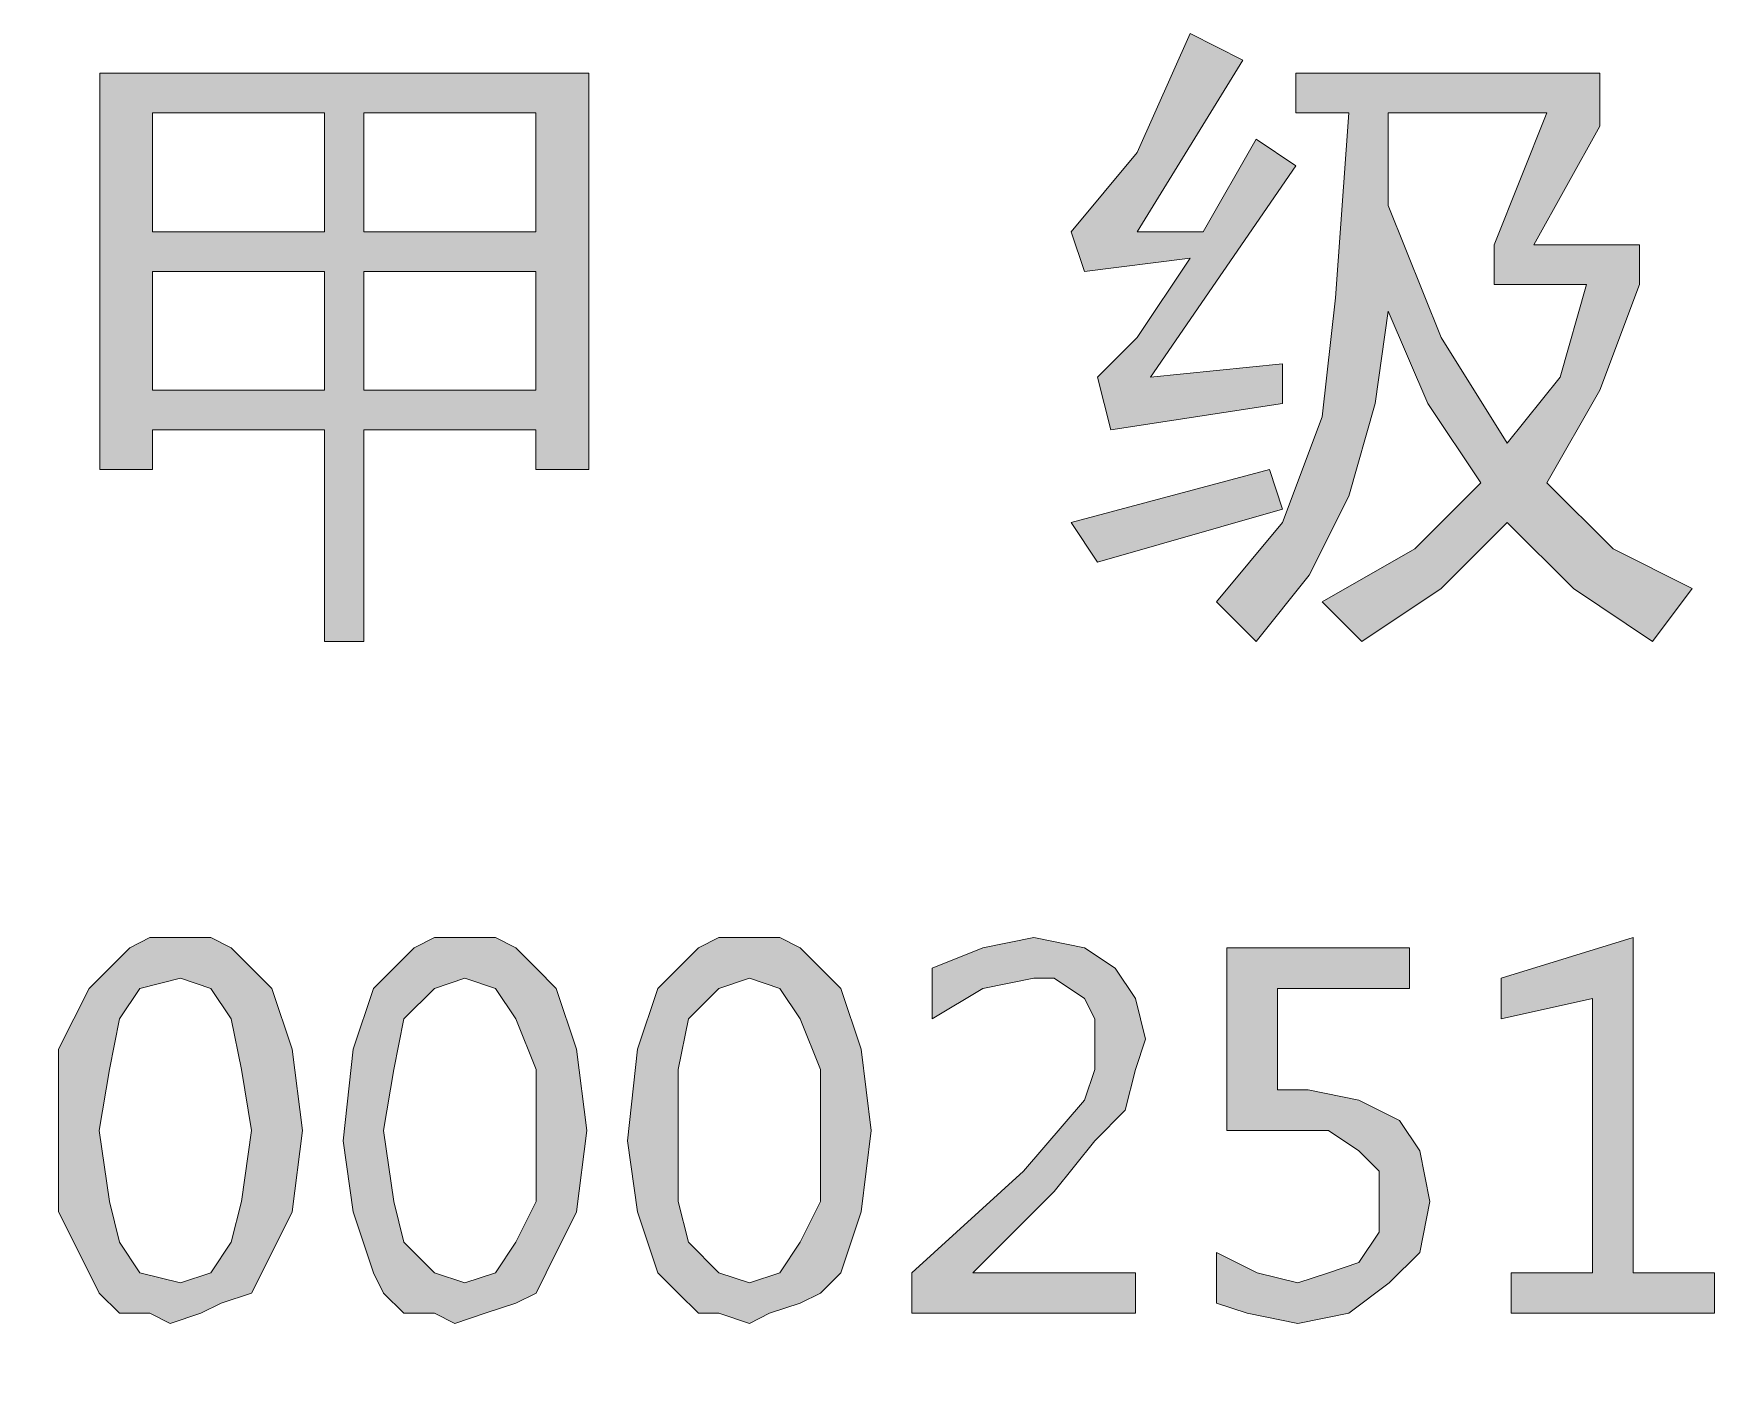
# Model space of a CAD drawing. Header units: millimetres. Extents: x 591771 to 1936534, y -622016 to 355666.
# Drawn here: x 706649 to 707235, y 340591 to 341063 of the extents above; entities that cross this region are included whole.
import ezdxf

# ---------------------------------------------------------------- set-up
doc = ezdxf.new("R2010")
doc.units = ezdxf.units.MM
doc.header["$LTSCALE"] = 80
doc.layers.add('0GPS-\\M+5CFFB\\M+5BBF0\\M+5CBA8\\M+5B9DC', color=1, linetype='Continuous')

# ---------------------------------------------------------------- blocks, each defined once
blk = doc.blocks.new('A$C7A821879')
h = blk.add_hatch(color=165)
h.paths.add_polyline_path([(4833.92, 621.99), (4862.77, 694.11), (4776.23, 694.11), (4776.23, 643.63), (4805.08, 571.51), (4841.14, 513.82), (4869.98, 549.88), (4884.4, 600.36), (4833.92, 600.36)], flags=17)
h.paths.add_polyline_path([(4776.23, 585.94), (4769.02, 535.46), (4754.6, 484.98), (4732.96, 441.71), (4704.12, 405.65), (4682.48, 427.29), (4718.54, 470.55), (4740.18, 528.25), (4747.39, 593.15), (4754.6, 694.11), (4725.75, 694.11), (4725.75, 715.74), (4891.62, 715.74), (4891.62, 686.9), (4855.56, 621.99), (4913.25, 621.99), (4913.25, 600.36), (4891.62, 542.67), (4862.77, 492.19), (4898.83, 456.13), (4942.1, 434.5), (4920.46, 405.65), (4877.19, 434.5), (4841.14, 470.55), (4805.08, 434.5), (4761.81, 405.65), (4740.18, 427.29), (4790.66, 456.13), (4826.71, 492.19), (4797.87, 535.46)])
h.paths.add_polyline_path([(4646.43, 549.88), (4718.54, 557.09), (4718.54, 535.46), (4624.79, 521.03), (4617.58, 549.88), (4639.22, 571.51), (4668.06, 614.78), (4610.37, 607.57), (4603.16, 629.21), (4639.22, 672.47), (4668.06, 737.38), (4696.91, 722.95), (4639.22, 629.21), (4675.27, 629.21), (4704.12, 679.69), (4725.75, 665.26)])
h.paths.add_polyline_path([(4603.16, 470.55), (4711.33, 499.4), (4718.54, 477.77), (4617.58, 448.92)])
h.paths.add_polyline_path([(4217.29, 542.67), (4311.04, 542.67), (4311.04, 607.57), (4217.29, 607.57)], flags=16)
h.paths.add_polyline_path([(4311.04, 694.11), (4217.29, 694.11), (4217.29, 629.21), (4311.04, 629.21)], flags=16)
h.paths.add_polyline_path([(4101.91, 542.67), (4195.66, 542.67), (4195.66, 607.57), (4101.91, 607.57)], flags=16)
h.paths.add_polyline_path([(4101.91, 629.21), (4195.66, 629.21), (4195.66, 694.11), (4101.91, 694.11)], flags=16)
h.paths.add_polyline_path([(4073.07, 715.74), (4339.89, 715.74), (4339.89, 499.4), (4311.04, 499.4), (4311.04, 521.03), (4217.29, 521.03), (4217.29, 405.65), (4195.66, 405.65), (4195.66, 521.03), (4101.91, 521.03), (4101.91, 499.4), (4073.07, 499.4)])
h.paths.add_polyline_path([(3514.9, 694.11), (3392.31, 694.11), (3392.31, 643.63), (3514.9, 643.63)], flags=16)
h.paths.add_polyline_path([(3370.67, 722.95), (3536.54, 722.95), (3536.54, 607.57), (3514.9, 607.57), (3514.9, 614.78), (3392.31, 614.78), (3392.31, 607.57), (3370.67, 607.57)])
h.paths.add_polyline_path([(3341.83, 441.71), (3442.79, 441.71), (3442.79, 492.19), (3363.46, 492.19), (3363.46, 513.82), (3442.79, 513.82), (3442.79, 564.3), (3356.25, 564.3), (3356.25, 585.94), (3550.96, 585.94), (3550.96, 564.3), (3464.42, 564.3), (3464.42, 513.82), (3543.75, 513.82), (3543.75, 492.19), (3464.42, 492.19), (3464.42, 441.71), (3565.38, 441.71), (3565.38, 420.07), (3341.83, 420.07)])
h.paths.add_polyline_path([(3226.44, 499.4), (3255.29, 549.88), (3276.92, 614.78), (3226.44, 614.78), (3226.44, 636.42), (3276.92, 636.42), (3276.92, 686.9), (3233.65, 679.69), (3226.44, 708.53), (3349.04, 722.95), (3356.25, 701.32), (3305.77, 694.11), (3305.77, 636.42), (3349.04, 636.42), (3349.04, 614.78), (3305.77, 614.78), (3305.77, 571.51), (3320.19, 578.73), (3356.25, 535.46), (3334.61, 521.03), (3305.77, 557.09), (3305.77, 405.65), (3276.92, 405.65), (3276.92, 564.3), (3262.5, 513.82), (3233.65, 470.55)])
h.paths.add_polyline_path([(2667.5, 456.13), (2811.73, 456.13), (2811.73, 679.69), (2681.93, 679.69), (2681.93, 708.53), (2970.39, 708.53), (2970.39, 679.69), (2840.58, 679.69), (2840.58, 456.13), (2992.02, 456.13), (2992.02, 427.29), (2667.5, 427.29)])
h.paths.add_polyline_path([(2353.76, 621.99), (2324.91, 665.26), (2346.54, 679.69), (2375.39, 636.42)], flags=16)
h.paths.add_polyline_path([(2267.22, 542.67), (2288.85, 557.09), (2346.54, 499.4), (2324.91, 484.98)], flags=17)
h.paths.add_polyline_path([(2324.91, 737.38), (2310.49, 708.53), (2418.66, 708.53), (2418.66, 679.69), (2296.06, 679.69), (2260.01, 621.99), (2238.37, 643.63), (2267.22, 686.9), (2296.06, 737.38)])
h.paths.add_polyline_path([(2353.76, 593.15), (2260.01, 593.15), (2260.01, 535.46), (2260.01, 499.4), (2245.58, 463.34), (2231.16, 434.5), (2209.53, 405.65), (2187.89, 420.07), (2209.53, 448.92), (2223.95, 477.77), (2231.16, 506.61), (2238.37, 535.46), (2238.37, 614.78), (2375.39, 614.78), (2375.39, 456.13), (2382.6, 441.71), (2389.81, 441.71), (2397.02, 441.71), (2404.24, 456.13), (2404.24, 513.82), (2433.08, 499.4), (2425.87, 448.92), (2418.66, 420.07), (2411.45, 420.07), (2397.02, 412.86), (2382.6, 412.86), (2368.18, 420.07), (2360.97, 427.29), (2353.76, 434.5), (2353.76, 456.13)])
h.paths.add_polyline_path([(2195.1, 621.99), (2166.26, 665.26), (2187.89, 679.69), (2216.74, 636.42)], flags=16)
h.paths.add_polyline_path([(2101.35, 477.77), (2151.83, 484.98), (2151.83, 585.94), (2108.57, 585.94), (2108.57, 607.57), (2223.95, 607.57), (2223.95, 585.94), (2180.68, 585.94), (2180.68, 492.19), (2223.95, 499.4), (2216.74, 477.77), (2101.35, 448.92)])
h.paths.add_polyline_path([(2180.68, 737.38), (2173.47, 708.53), (2260.01, 708.53), (2260.01, 679.69), (2159.05, 679.69), (2137.41, 650.84), (2108.57, 621.99), (2094.14, 643.63), (2130.2, 686.9), (2151.83, 737.38)])
h.paths.add_polyline_path([(1744.34, 600.36), (1802.03, 600.36), (1802.03, 629.21), (1744.34, 629.21)], flags=16)
h.paths.add_polyline_path([(1802.03, 679.69), (1744.34, 679.69), (1744.34, 650.84), (1802.03, 650.84)], flags=16)
h.paths.add_polyline_path([(1636.17, 506.61), (1722.7, 506.61), (1722.7, 535.46), (1643.38, 535.46), (1643.38, 549.88), (1722.7, 549.88), (1722.7, 578.73), (1650.59, 578.73), (1650.59, 600.36), (1722.7, 600.36), (1722.7, 629.21), (1636.17, 629.21), (1636.17, 650.84), (1722.7, 650.84), (1722.7, 679.69), (1650.59, 679.69), (1650.59, 701.32), (1722.7, 701.32), (1722.7, 737.38), (1744.34, 737.38), (1744.34, 701.32), (1823.66, 701.32), (1823.66, 650.84), (1859.72, 650.84), (1859.72, 629.21), (1823.66, 629.21), (1823.66, 571.51), (1802.03, 571.51), (1802.03, 578.73), (1744.34, 578.73), (1744.34, 549.88), (1830.87, 549.88), (1830.87, 535.46), (1744.34, 535.46), (1744.34, 506.61), (1845.3, 506.61), (1845.3, 484.98), (1744.34, 484.98), (1744.34, 448.92), (1722.7, 448.92), (1722.7, 484.98), (1636.17, 484.98)])
h.paths.add_polyline_path([(1556.84, 557.09), (1564.05, 521.03), (1585.69, 492.19), (1600.11, 535.46), (1607.32, 578.73), (1535.2, 578.73), (1535.2, 600.36), (1600.11, 679.69), (1535.2, 679.69), (1535.2, 701.32), (1628.95, 701.32), (1628.95, 679.69), (1571.26, 600.36), (1628.95, 600.36), (1628.95, 578.73), (1621.74, 521.03), (1600.11, 470.55), (1621.74, 456.13), (1650.59, 448.92), (1679.43, 441.71), (1715.49, 441.71), (1866.93, 441.71), (1852.51, 412.86), (1701.07, 412.86), (1665.01, 420.07), (1636.17, 427.29), (1607.32, 434.5), (1585.69, 448.92), (1564.05, 427.29), (1542.42, 405.65), (1527.99, 427.29), (1549.63, 448.92), (1571.26, 470.55), (1549.63, 506.61), (1535.2, 549.88)])
h = blk.add_hatch(color=165)
h.paths.add_polyline_path([(4954.14, 38.86), (4843.28, 38.86), (4843.28, 61.03), (4887.63, 61.03), (4887.63, 210.69), (4837.74, 199.6), (4837.74, 221.78), (4909.8, 243.95), (4909.8, 61.03), (4954.14, 61.03)])
h.paths.add_polyline_path([(4682.54, 72.12), (4704.71, 61.03), (4726.88, 55.49), (4743.51, 61.03), (4760.14, 66.57), (4771.22, 83.2), (4771.22, 99.83), (4771.22, 116.46), (4760.14, 127.55), (4743.51, 138.63), (4721.34, 138.63), (4688.08, 138.63), (4688.08, 238.41), (4787.85, 238.41), (4787.85, 216.23), (4715.79, 216.23), (4715.79, 160.8), (4732.42, 160.8), (4760.14, 155.26), (4782.31, 144.17), (4793.4, 127.55), (4798.94, 99.83), (4793.4, 72.12), (4776.77, 55.49), (4754.6, 38.86), (4726.88, 33.31), (4699.17, 38.86), (4682.54, 44.4)])
h.paths.add_polyline_path([(4638.19, 38.86), (4516.25, 38.86), (4516.25, 61.03), (4577.22, 116.46), (4610.48, 155.26), (4616.02, 171.89), (4616.02, 188.52), (4616.02, 199.6), (4610.48, 210.69), (4593.85, 221.78), (4582.76, 221.78), (4555.05, 216.23), (4527.33, 199.6), (4527.33, 227.32), (4555.05, 238.41), (4582.76, 243.95), (4610.48, 238.41), (4627.11, 227.32), (4638.19, 210.69), (4643.74, 188.52), (4638.19, 171.89), (4632.65, 149.72), (4616.02, 133.09), (4593.85, 105.37), (4549.5, 61.03), (4638.19, 61.03)])
h.paths.add_polyline_path([(4388.76, 138.63), (4388.76, 99.83), (4394.3, 77.66), (4410.93, 61.03), (4427.56, 55.49), (4444.19, 61.03), (4455.27, 77.66), (4466.36, 99.83), (4466.36, 138.63), (4466.36, 171.89), (4455.27, 199.6), (4444.19, 216.23), (4427.56, 221.78), (4410.93, 216.23), (4394.3, 199.6), (4388.76, 171.89)], flags=16)
h.paths.add_polyline_path([(4361.04, 133.09), (4366.58, 182.98), (4377.67, 216.23), (4388.76, 227.32), (4399.84, 238.41), (4410.93, 243.95), (4427.56, 243.95), (4444.19, 243.95), (4455.27, 238.41), (4466.36, 227.32), (4477.44, 216.23), (4488.53, 182.98), (4494.07, 138.63), (4488.53, 94.29), (4477.44, 61.03), (4466.36, 49.94), (4455.27, 44.4), (4438.64, 38.86), (4427.56, 33.31), (4410.93, 38.86), (4399.84, 38.86), (4388.76, 49.94), (4377.67, 61.03), (4366.58, 94.29)])
h.paths.add_polyline_path([(4228.01, 138.63), (4233.55, 99.83), (4239.1, 77.66), (4255.72, 61.03), (4272.35, 55.49), (4288.98, 61.03), (4300.07, 77.66), (4311.15, 99.83), (4311.15, 138.63), (4311.15, 171.89), (4300.07, 199.6), (4288.98, 216.23), (4272.35, 221.78), (4255.72, 216.23), (4239.1, 199.6), (4233.55, 171.89)], flags=16)
h.paths.add_polyline_path([(4205.84, 133.09), (4211.38, 182.98), (4222.47, 216.23), (4233.55, 227.32), (4244.64, 238.41), (4255.72, 243.95), (4272.35, 243.95), (4288.98, 243.95), (4300.07, 238.41), (4311.15, 227.32), (4322.24, 216.23), (4333.33, 182.98), (4338.87, 138.63), (4333.33, 94.29), (4316.7, 61.03), (4311.15, 49.94), (4300.07, 44.4), (4283.44, 38.86), (4266.81, 33.31), (4255.72, 38.86), (4239.1, 38.86), (4228.01, 49.94), (4222.47, 61.03), (4211.38, 94.29)])
h.paths.add_polyline_path([(4072.8, 138.63), (4078.35, 99.83), (4083.89, 77.66), (4094.98, 61.03), (4117.15, 55.49), (4133.78, 61.03), (4144.86, 77.66), (4150.41, 99.83), (4155.95, 138.63), (4150.41, 171.89), (4144.86, 199.6), (4133.78, 216.23), (4117.15, 221.78), (4094.98, 216.23), (4083.89, 199.6), (4078.35, 171.89)], flags=16)
h.paths.add_polyline_path([(4050.63, 133.09), (4050.63, 182.98), (4067.26, 216.23), (4078.35, 227.32), (4089.43, 238.41), (4100.52, 243.95), (4117.15, 243.95), (4133.78, 243.95), (4144.86, 238.41), (4155.95, 227.32), (4167.04, 216.23), (4178.12, 182.98), (4183.67, 138.63), (4178.12, 94.29), (4161.49, 61.03), (4155.95, 49.94), (4139.32, 44.4), (4128.24, 38.86), (4111.61, 33.31), (4100.52, 38.86), (4083.89, 38.86), (4072.8, 49.94), (4067.26, 61.03), (4050.63, 94.29)])
h.paths.add_polyline_path([(3900.97, 72.12), (3923.14, 61.03), (3945.32, 55.49), (3961.94, 61.03), (3978.57, 66.57), (3989.66, 83.2), (3989.66, 99.83), (3989.66, 116.46), (3978.57, 127.55), (3961.94, 138.63), (3939.77, 138.63), (3912.06, 138.63), (3912.06, 238.41), (4006.29, 238.41), (4006.29, 216.23), (3934.23, 216.23), (3934.23, 160.8), (3950.86, 160.8), (3978.57, 155.26), (4000.75, 144.17), (4011.83, 127.55), (4017.37, 99.83), (4011.83, 72.12), (4000.75, 55.49), (3978.57, 38.86), (3945.32, 33.31), (3923.14, 38.86), (3900.97, 44.4)])
h.paths.add_polyline_path([(3745.77, 72.12), (3762.4, 61.03), (3790.11, 55.49), (3806.74, 61.03), (3823.37, 66.57), (3834.46, 77.66), (3834.46, 94.29), (3828.91, 110.92), (3823.37, 122), (3806.74, 127.55), (3779.03, 133.09), (3762.4, 133.09), (3762.4, 155.26), (3779.03, 155.26), (3801.2, 155.26), (3817.83, 160.8), (3823.37, 171.89), (3828.91, 188.52), (3823.37, 205.15), (3817.83, 216.23), (3806.74, 221.78), (3790.11, 221.78), (3767.94, 216.23), (3751.31, 205.15), (3751.31, 232.86), (3773.48, 238.41), (3795.65, 243.95), (3817.83, 238.41), (3840, 227.32), (3851.08, 216.23), (3856.63, 194.06), (3851.08, 177.43), (3845.54, 160.8), (3828.91, 149.72), (3812.28, 144.17), (3834.46, 138.63), (3845.54, 127.55), (3856.63, 110.92), (3862.17, 94.29), (3856.63, 72.12), (3840, 49.94), (3817.83, 38.86), (3790.11, 33.31), (3762.4, 38.86), (3745.77, 44.4)])
h.paths.add_polyline_path([(3706.97, 38.86), (3590.56, 38.86), (3590.56, 61.03), (3640.45, 61.03), (3640.45, 210.69), (3590.56, 199.6), (3590.56, 221.78), (3662.62, 243.95), (3662.62, 61.03), (3706.97, 61.03)])
h.paths.add_polyline_path([(3507.42, 116.46), (3479.7, 199.6), (3474.16, 216.23), (3468.62, 199.6), (3440.9, 116.46)], flags=16)
h.paths.add_polyline_path([(3562.85, 38.86), (3535.13, 38.86), (3518.5, 94.29), (3429.82, 94.29), (3413.19, 38.86), (3385.47, 38.86), (3463.07, 238.41), (3490.79, 238.41)])
h.paths.add_polyline_path([(3246.9, 66.57), (3257.98, 61.03), (3263.53, 49.94), (3257.98, 38.86), (3246.9, 33.31), (3235.81, 38.86), (3230.27, 49.94), (3235.81, 61.03)])
h.paths.add_polyline_path([(3246.9, 182.98), (3257.98, 182.98), (3263.53, 166.35), (3257.98, 155.26), (3246.9, 149.72), (3235.81, 155.26), (3230.27, 166.35), (3235.81, 182.98)])
h.paths.add_polyline_path([(3047.35, 227.32), (2914.32, 227.32), (2914.32, 188.52), (3047.35, 188.52)], flags=16)
h.paths.add_polyline_path([(2892.14, 249.49), (3069.52, 249.49), (3069.52, 160.8), (3047.35, 160.8), (3047.35, 171.89), (2914.32, 171.89), (2914.32, 160.8), (2892.14, 160.8)])
h.paths.add_polyline_path([(2897.69, 83.2), (2897.69, 99.83), (2908.77, 127.55), (2853.34, 127.55), (2853.34, 149.72), (3113.86, 149.72), (3113.86, 127.55), (2930.94, 127.55), (2919.86, 99.83), (3075.06, 99.83), (3069.52, 49.94), (3063.98, 33.31), (3052.89, 22.23), (3041.8, 11.14), (3019.63, 11.14), (2958.66, 11.14), (2953.12, 33.31), (3019.63, 27.77), (3030.72, 33.31), (3036.26, 38.86), (3047.35, 44.4), (3047.35, 55.49), (3052.89, 83.2)])
h.paths.add_polyline_path([(2809, 22.23), (2814.54, 27.77), (2814.54, 33.31), (2814.54, 72.12), (2792.37, 72.12), (2792.37, 22.23)], flags=16)
h.paths.add_polyline_path([(2814.54, 127.55), (2792.37, 127.55), (2792.37, 88.74), (2814.54, 88.74)], flags=16)
h.paths.add_polyline_path([(2753.57, 88.74), (2775.74, 88.74), (2775.74, 127.55), (2753.57, 127.55)], flags=16)
h.paths.add_polyline_path([(2714.77, 88.74), (2736.94, 88.74), (2736.94, 127.55), (2714.77, 127.55)], flags=16)
h.paths.add_polyline_path([(2714.77, 5.6), (2698.14, 5.6), (2698.14, 144.17), (2836.71, 144.17), (2836.71, 27.77), (2831.17, 11.14), (2825.63, 5.6), (2814.54, 5.6), (2792.37, 5.6), (2786.83, 16.69), (2775.74, 16.69), (2775.74, 72.12), (2753.57, 72.12), (2753.57, 16.69), (2736.94, 16.69), (2736.94, 72.12), (2714.77, 72.12)])
h.paths.add_polyline_path([(2814.54, 216.23), (2687.05, 216.23), (2687.05, 188.52), (2814.54, 188.52)], flags=16)
h.paths.add_polyline_path([(2614.99, 105.37), (2659.34, 110.92), (2659.34, 94.29), (2592.82, 88.74), (2592.82, 105.37), (2609.45, 122), (2626.08, 155.26), (2592.82, 155.26), (2587.28, 171.89), (2609.45, 210.69), (2631.62, 260.58), (2648.25, 249.49), (2609.45, 171.89), (2631.62, 171.89), (2648.25, 199.6), (2664.88, 194.06)], flags=17)
h.paths.add_polyline_path([(2587.28, 55.49), (2659.34, 66.57), (2670.42, 99.83), (2670.42, 149.72), (2670.42, 232.86), (2742.48, 232.86), (2731.4, 255.03), (2753.57, 260.58), (2770.2, 232.86), (2831.17, 232.86), (2831.17, 160.8), (2814.54, 160.8), (2814.54, 171.89), (2687.05, 171.89), (2687.05, 149.72), (2687.05, 99.83), (2681.51, 61.03), (2664.88, 27.77), (2648.25, 5.6), (2637.16, 22.23), (2653.79, 44.4), (2592.82, 33.31)])
h.paths.add_polyline_path([(2504.13, 243.95), (2515.22, 255.03), (2565.11, 221.78), (2554.02, 205.15)], flags=16)
h.paths.add_polyline_path([(2509.68, 194.06), (2443.16, 194.06), (2443.16, 138.63), (2509.68, 138.63)], flags=16)
h.paths.add_polyline_path([(2326.76, 138.63), (2420.99, 138.63), (2420.99, 194.06), (2343.38, 194.06), (2343.38, 216.23), (2420.99, 216.23), (2420.99, 260.58), (2443.16, 260.58), (2443.16, 216.23), (2531.85, 216.23), (2526.3, 138.63), (2565.11, 138.63), (2565.11, 77.66), (2559.56, 61.03), (2554.02, 49.94), (2537.39, 38.86), (2520.76, 38.86), (2476.42, 38.86), (2476.42, 61.03), (2520.76, 55.49), (2526.3, 61.03), (2537.39, 61.03), (2537.39, 72.12), (2542.93, 83.2), (2542.93, 122), (2443.16, 122), (2443.16, 5.6), (2420.99, 5.6), (2420.99, 122), (2326.76, 122)])
h.paths.add_polyline_path([(2121.66, 38.86), (2154.92, 38.86), (2154.92, 182.98), (2177.09, 182.98), (2177.09, 38.86), (2215.9, 38.86), (2215.9, 227.32), (2132.75, 227.32), (2132.75, 243.95), (2310.13, 243.95), (2310.13, 227.32), (2238.07, 227.32), (2238.07, 149.72), (2299.04, 149.72), (2299.04, 127.55), (2238.07, 127.55), (2238.07, 38.86), (2315.67, 38.86), (2315.67, 16.69), (2121.66, 16.69)])
h.paths.add_polyline_path([(2082.86, 255.03), (2121.66, 210.69), (2105.04, 194.06), (2066.23, 243.95)])
h.paths.add_polyline_path([(2138.29, 99.83), (2143.84, 77.66), (2093.95, 27.77), (2077.32, 44.4), (2082.86, 61.03), (2088.41, 72.12), (2088.41, 155.26), (2055.15, 155.26), (2055.15, 171.89), (2105.04, 171.89), (2105.04, 72.12)])
h.paths.add_polyline_path([(1872.23, 171.89), (1949.83, 171.89), (1949.83, 260.58), (1972, 260.58), (1972, 171.89), (2044.06, 171.89), (2044.06, 149.72), (1972, 149.72), (1972, 5.6), (1949.83, 5.6), (1949.83, 149.72), (1872.23, 149.72)])
h.paths.add_polyline_path([(1816.8, 255.03), (1855.6, 210.69), (1838.97, 199.6), (1800.17, 243.95)])
h.paths.add_polyline_path([(1894.4, 77.66), (1899.94, 55.49), (1827.88, 5.6), (1816.8, 27.77), (1822.34, 33.31), (1827.88, 49.94), (1827.88, 149.72), (1789.08, 149.72), (1789.08, 171.89), (1844.51, 171.89), (1844.51, 44.4)])
h.paths.add_polyline_path([(1644.97, 127.55), (1661.59, 94.29), (1683.77, 66.57), (1711.48, 94.29), (1728.11, 127.55)], flags=16)
h.paths.add_polyline_path([(1722.57, 227.32), (1656.05, 227.32), (1656.05, 221.78), (1650.51, 199.6), (1644.97, 177.43), (1633.88, 160.8), (1611.71, 149.72), (1595.08, 166.35), (1611.71, 177.43), (1628.34, 188.52), (1633.88, 205.15), (1633.88, 221.78), (1633.88, 249.49), (1739.2, 249.49), (1739.2, 194.06), (1744.74, 182.98), (1750.28, 182.98), (1783.54, 182.98), (1778, 160.8), (1744.74, 160.8), (1733.65, 166.35), (1728.11, 171.89), (1722.57, 177.43), (1722.57, 188.52)])
h.paths.add_polyline_path([(1611.71, 127.55), (1611.71, 144.17), (1755.83, 144.17), (1755.83, 127.55), (1728.11, 88.74), (1700.4, 55.49), (1739.2, 38.86), (1783.54, 27.77), (1766.91, 5.6), (1722.57, 22.23), (1683.77, 44.4), (1644.97, 22.23), (1595.08, 0.06), (1583.99, 22.23), (1628.34, 38.86), (1667.14, 55.49), (1644.97, 88.74), (1622.79, 127.55)])
h.paths.add_polyline_path([(1561.82, 249.49), (1600.62, 210.69), (1578.45, 194.06), (1545.19, 238.41)])
h.paths.add_polyline_path([(1611.71, 83.2), (1611.71, 55.49), (1561.82, 22.23), (1550.73, 38.86), (1556.28, 49.94), (1556.28, 61.03), (1556.28, 155.26), (1523.02, 155.26), (1523.02, 171.89), (1578.45, 171.89), (1578.45, 55.49)])
at = {"color": 165, "lineweight": 0}
for p, q in [((4639.22, 672.47), (4668.06, 737.38)), ((4668.06, 737.38), (4696.91, 722.95)), ((4073.07, 715.74), (4339.89, 715.74)), ((4073.07, 499.4), (4073.07, 715.74)), ((4073.07, 715.74), (4073.07, 715.74)), ((4339.89, 715.74), (4339.89, 499.4)), ((4696.91, 722.95), (4639.22, 629.21)), ((4696.91, 722.95), (4696.91, 722.95)), ((4725.75, 694.11), (4725.75, 715.74)), ((4725.75, 715.74), (4891.62, 715.74)), ((4891.62, 715.74), (4891.62, 686.9)), ((4195.66, 694.11), (4101.91, 694.11)), ((4101.91, 694.11), (4101.91, 629.21)), ((4195.66, 629.21), (4195.66, 694.11)), ((4311.04, 694.11), (4217.29, 694.11)), ((4217.29, 694.11), (4217.29, 629.21)), ((4311.04, 629.21), (4311.04, 694.11)), ((4311.04, 694.11), (4311.04, 694.11)), ((4754.6, 694.11), (4725.75, 694.11)), ((4747.39, 593.15), (4754.6, 694.11)), ((4862.77, 694.11), (4776.23, 694.11)), ((4776.23, 694.11), (4776.23, 694.11)), ((4776.23, 694.11), (4776.23, 643.63)), ((4833.92, 621.99), (4862.77, 694.11)), ((4675.27, 629.21), (4704.12, 679.69)), ((4704.12, 679.69), (4725.75, 665.26)), ((4891.62, 686.9), (4855.56, 621.99)), ((4603.16, 629.21), (4639.22, 672.47)), ((4725.75, 665.26), (4646.43, 549.88)), ((4725.75, 665.26), (4725.75, 665.26)), ((4776.23, 643.63), (4776.23, 643.63)), ((4776.23, 643.63), (4805.08, 571.51)), ((4101.91, 629.21), (4195.66, 629.21)), ((4101.91, 629.21), (4101.91, 629.21)), ((4217.29, 629.21), (4311.04, 629.21)), ((4610.37, 607.57), (4603.16, 629.21)), ((4603.16, 629.21), (4603.16, 629.21)), ((4639.22, 629.21), (4639.22, 629.21)), ((4639.22, 629.21), (4675.27, 629.21)), ((4675.27, 629.21), (4675.27, 629.21)), ((4668.06, 614.78), (4610.37, 607.57)), ((4639.22, 571.51), (4668.06, 614.78)), ((4668.06, 614.78), (4668.06, 614.78)), ((4833.92, 600.36), (4833.92, 621.99)), ((4833.92, 621.99), (4833.92, 621.99)), ((4855.56, 621.99), (4913.25, 621.99)), ((4913.25, 621.99), (4913.25, 600.36)), ((4195.66, 607.57), (4101.91, 607.57)), ((4101.91, 607.57), (4101.91, 542.67)), ((4195.66, 542.67), (4195.66, 607.57)), ((4311.04, 607.57), (4217.29, 607.57)), ((4217.29, 607.57), (4217.29, 542.67)), ((4311.04, 542.67), (4311.04, 607.57)), ((4884.4, 600.36), (4833.92, 600.36)), ((4869.98, 549.88), (4884.4, 600.36)), ((4913.25, 600.36), (4891.62, 542.67)), ((4913.25, 600.36), (4913.25, 600.36)), ((4740.18, 528.25), (4747.39, 593.15)), ((4776.23, 585.94), (4769.02, 535.46)), ((4776.23, 585.94), (4776.23, 585.94)), ((4797.87, 535.46), (4776.23, 585.94)), ((4776.23, 585.94), (4776.23, 585.94)), ((4776.23, 585.94), (4776.23, 585.94)), ((4617.58, 549.88), (4639.22, 571.51)), ((4805.08, 571.51), (4841.14, 513.82)), ((4646.43, 549.88), (4718.54, 557.09)), ((4718.54, 557.09), (4718.54, 557.09)), ((4718.54, 557.09), (4718.54, 535.46)), ((4101.91, 542.67), (4195.66, 542.67)), ((4101.91, 542.67), (4101.91, 542.67)), ((4217.29, 542.67), (4311.04, 542.67)), ((4217.29, 542.67), (4217.29, 542.67)), ((4624.79, 521.03), (4617.58, 549.88)), ((4617.58, 549.88), (4617.58, 549.88)), ((4646.43, 549.88), (4646.43, 549.88)), ((4646.43, 549.88), (4646.43, 549.88)), ((4646.43, 549.88), (4646.43, 549.88)), ((4841.14, 513.82), (4869.98, 549.88)), ((4891.62, 542.67), (4862.77, 492.19)), ((4718.54, 535.46), (4624.79, 521.03)), ((4718.54, 535.46), (4718.54, 535.46)), ((4769.02, 535.46), (4754.6, 484.98)), ((4826.71, 492.19), (4797.87, 535.46)), ((4718.54, 470.55), (4740.18, 528.25)), ((4740.18, 528.25), (4740.18, 528.25)), ((4195.66, 521.03), (4101.91, 521.03)), ((4101.91, 521.03), (4101.91, 499.4)), ((4195.66, 405.65), (4195.66, 521.03)), ((4311.04, 521.03), (4217.29, 521.03)), ((4217.29, 521.03), (4217.29, 405.65)), ((4311.04, 499.4), (4311.04, 521.03)), ((4841.14, 513.82), (4841.14, 513.82)), ((4101.91, 499.4), (4073.07, 499.4)), ((4339.89, 499.4), (4311.04, 499.4)), ((4603.16, 470.55), (4711.33, 499.4)), ((4711.33, 499.4), (4711.33, 499.4)), ((4711.33, 499.4), (4718.54, 477.77)), ((4790.66, 456.13), (4826.71, 492.19)), ((4826.71, 492.19), (4826.71, 492.19)), ((4862.77, 492.19), (4862.77, 492.19)), ((4862.77, 492.19), (4898.83, 456.13)), ((4718.54, 477.77), (4617.58, 448.92)), ((4718.54, 477.77), (4718.54, 477.77)), ((4754.6, 484.98), (4732.96, 441.71)), ((4603.16, 470.55), (4603.16, 470.55)), ((4617.58, 448.92), (4603.16, 470.55)), ((4603.16, 470.55), (4603.16, 470.55)), ((4682.48, 427.29), (4718.54, 470.55)), ((4841.14, 470.55), (4805.08, 434.5)), ((4877.19, 434.5), (4841.14, 470.55)), ((4841.14, 470.55), (4841.14, 470.55)), ((4740.18, 427.29), (4790.66, 456.13)), ((4898.83, 456.13), (4942.1, 434.5)), ((4732.96, 441.71), (4704.12, 405.65)), ((4805.08, 434.5), (4761.81, 405.65)), ((4920.46, 405.65), (4877.19, 434.5)), ((4942.1, 434.5), (4920.46, 405.65)), ((4942.1, 434.5), (4942.1, 434.5)), ((4704.12, 405.65), (4682.48, 427.29)), ((4682.48, 427.29), (4682.48, 427.29)), ((4761.81, 405.65), (4740.18, 427.29)), ((4740.18, 427.29), (4740.18, 427.29)), ((4217.29, 405.65), (4195.66, 405.65)), ((4704.12, 405.65), (4704.12, 405.65)), ((4761.81, 405.65), (4761.81, 405.65)), ((4920.46, 405.65), (4920.46, 405.65)), ((4089.43, 238.41), (4100.52, 243.95)), ((4100.52, 243.95), (4117.15, 243.95)), ((4117.15, 243.95), (4117.15, 243.95)), ((4117.15, 243.95), (4133.78, 243.95)), ((4133.78, 243.95), (4144.86, 238.41)), ((4244.64, 238.41), (4255.72, 243.95)), ((4255.72, 243.95), (4272.35, 243.95)), ((4272.35, 243.95), (4272.35, 243.95)), ((4272.35, 243.95), (4288.98, 243.95)), ((4288.98, 243.95), (4300.07, 238.41)), ((4399.84, 238.41), (4410.93, 243.95)), ((4410.93, 243.95), (4427.56, 243.95)), ((4427.56, 243.95), (4427.56, 243.95)), ((4427.56, 243.95), (4444.19, 243.95)), ((4444.19, 243.95), (4455.27, 238.41)), ((4555.05, 238.41), (4582.76, 243.95)), ((4582.76, 243.95), (4582.76, 243.95)), ((4582.76, 243.95), (4610.48, 238.41)), ((4837.74, 221.78), (4909.8, 243.95)), ((4909.8, 243.95), (4909.8, 61.03)), ((4078.35, 227.32), (4089.43, 238.41)), ((4144.86, 238.41), (4155.95, 227.32)), ((4233.55, 227.32), (4244.64, 238.41)), ((4300.07, 238.41), (4311.15, 227.32)), ((4388.76, 227.32), (4399.84, 238.41)), ((4455.27, 238.41), (4466.36, 227.32)), ((4527.33, 227.32), (4555.05, 238.41)), ((4610.48, 238.41), (4627.11, 227.32)), ((4688.08, 138.63), (4688.08, 238.41)), ((4688.08, 238.41), (4787.85, 238.41)), ((4787.85, 238.41), (4787.85, 216.23)), ((4067.26, 216.23), (4078.35, 227.32)), ((4117.15, 221.78), (4094.98, 216.23)), ((4133.78, 216.23), (4117.15, 221.78)), ((4117.15, 221.78), (4117.15, 221.78)), ((4155.95, 227.32), (4167.04, 216.23)), ((4222.47, 216.23), (4233.55, 227.32)), ((4272.35, 221.78), (4255.72, 216.23)), ((4288.98, 216.23), (4272.35, 221.78)), ((4272.35, 221.78), (4272.35, 221.78)), ((4311.15, 227.32), (4322.24, 216.23)), ((4377.67, 216.23), (4388.76, 227.32)), ((4427.56, 221.78), (4410.93, 216.23)), ((4444.19, 216.23), (4427.56, 221.78)), ((4427.56, 221.78), (4427.56, 221.78)), ((4466.36, 227.32), (4477.44, 216.23)), ((4527.33, 199.6), (4527.33, 227.32)), ((4527.33, 227.32), (4527.33, 227.32)), ((4582.76, 221.78), (4555.05, 216.23)), ((4593.85, 221.78), (4582.76, 221.78)), ((4582.76, 221.78), (4582.76, 221.78)), ((4610.48, 210.69), (4593.85, 221.78)), ((4627.11, 227.32), (4627.11, 227.32)), ((4627.11, 227.32), (4638.19, 210.69)), ((4837.74, 199.6), (4837.74, 221.78)), ((4050.63, 182.98), (4067.26, 216.23)), ((4067.26, 216.23), (4067.26, 216.23)), ((4094.98, 216.23), (4083.89, 199.6)), ((4144.86, 199.6), (4133.78, 216.23)), ((4167.04, 216.23), (4178.12, 182.98)), ((4211.38, 182.98), (4222.47, 216.23)), ((4222.47, 216.23), (4222.47, 216.23)), ((4255.72, 216.23), (4239.1, 199.6)), ((4300.07, 199.6), (4288.98, 216.23)), ((4322.24, 216.23), (4333.33, 182.98)), ((4366.58, 182.98), (4377.67, 216.23)), ((4377.67, 216.23), (4377.67, 216.23)), ((4410.93, 216.23), (4394.3, 199.6)), ((4455.27, 199.6), (4444.19, 216.23)), ((4477.44, 216.23), (4488.53, 182.98)), ((4555.05, 216.23), (4527.33, 199.6)), ((4787.85, 216.23), (4715.79, 216.23)), ((4715.79, 216.23), (4715.79, 160.8)), ((4616.02, 199.6), (4610.48, 210.69)), ((4610.48, 210.69), (4610.48, 210.69)), ((4638.19, 210.69), (4643.74, 188.52)), ((4887.63, 210.69), (4837.74, 199.6)), ((4887.63, 61.03), (4887.63, 210.69)), ((4083.89, 199.6), (4078.35, 171.89)), ((4150.41, 171.89), (4144.86, 199.6)), ((4239.1, 199.6), (4233.55, 171.89)), ((4311.15, 171.89), (4300.07, 199.6)), ((4394.3, 199.6), (4388.76, 171.89)), ((4466.36, 171.89), (4455.27, 199.6)), ((4616.02, 188.52), (4616.02, 199.6)), ((4616.02, 171.89), (4616.02, 188.52)), ((4616.02, 188.52), (4616.02, 188.52)), ((4643.74, 188.52), (4638.19, 171.89)), ((4643.74, 188.52), (4643.74, 188.52)), ((4050.63, 133.09), (4050.63, 182.98)), ((4178.12, 182.98), (4183.67, 138.63)), ((4205.84, 133.09), (4211.38, 182.98)), ((4333.33, 182.98), (4338.87, 138.63)), ((4361.04, 133.09), (4366.58, 182.98)), ((4488.53, 182.98), (4494.07, 138.63)), ((4078.35, 171.89), (4072.8, 138.63)), ((4155.95, 138.63), (4150.41, 171.89)), ((4233.55, 171.89), (4228.01, 138.63)), ((4311.15, 138.63), (4311.15, 171.89)), ((4388.76, 171.89), (4388.76, 138.63)), ((4466.36, 138.63), (4466.36, 171.89)), ((4610.48, 155.26), (4616.02, 171.89)), ((4638.19, 171.89), (4632.65, 149.72)), ((4715.79, 160.8), (4715.79, 160.8)), ((4715.79, 160.8), (4732.42, 160.8)), ((4732.42, 160.8), (4732.42, 160.8)), ((4732.42, 160.8), (4760.14, 155.26)), ((4577.22, 116.46), (4610.48, 155.26)), ((4610.48, 155.26), (4610.48, 155.26)), ((4632.65, 149.72), (4616.02, 133.09)), ((4632.65, 149.72), (4632.65, 149.72)), ((4760.14, 155.26), (4782.31, 144.17)), ((4072.8, 138.63), (4072.8, 138.63)), ((4072.8, 138.63), (4078.35, 99.83)), ((4072.8, 138.63), (4072.8, 138.63)), ((4072.8, 138.63), (4072.8, 138.63)), ((4150.41, 99.83), (4155.95, 138.63)), ((4155.95, 138.63), (4155.95, 138.63)), ((4183.67, 138.63), (4178.12, 94.29)), ((4183.67, 138.63), (4183.67, 138.63)), ((4228.01, 138.63), (4228.01, 138.63)), ((4228.01, 138.63), (4233.55, 99.83)), ((4228.01, 138.63), (4228.01, 138.63)), ((4228.01, 138.63), (4228.01, 138.63)), ((4311.15, 99.83), (4311.15, 138.63)), ((4311.15, 138.63), (4311.15, 138.63)), ((4338.87, 138.63), (4333.33, 94.29)), ((4338.87, 138.63), (4338.87, 138.63)), ((4388.76, 138.63), (4388.76, 138.63)), ((4388.76, 138.63), (4388.76, 99.83)), ((4388.76, 138.63), (4388.76, 138.63)), ((4388.76, 138.63), (4388.76, 138.63)), ((4466.36, 99.83), (4466.36, 138.63)), ((4466.36, 138.63), (4466.36, 138.63)), ((4494.07, 138.63), (4488.53, 94.29)), ((4494.07, 138.63), (4494.07, 138.63)), ((4721.34, 138.63), (4688.08, 138.63)), ((4743.51, 138.63), (4721.34, 138.63)), ((4721.34, 138.63), (4721.34, 138.63)), ((4760.14, 127.55), (4743.51, 138.63)), ((4782.31, 144.17), (4782.31, 144.17)), ((4782.31, 144.17), (4793.4, 127.55)), ((4050.63, 133.09), (4050.63, 133.09)), ((4050.63, 94.29), (4050.63, 133.09)), ((4050.63, 133.09), (4050.63, 133.09)), ((4050.63, 133.09), (4050.63, 133.09)), ((4205.84, 133.09), (4205.84, 133.09)), ((4211.38, 94.29), (4205.84, 133.09)), ((4205.84, 133.09), (4205.84, 133.09)), ((4205.84, 133.09), (4205.84, 133.09)), ((4361.04, 133.09), (4361.04, 133.09)), ((4366.58, 94.29), (4361.04, 133.09)), ((4361.04, 133.09), (4361.04, 133.09)), ((4361.04, 133.09), (4361.04, 133.09)), ((4616.02, 133.09), (4593.85, 105.37)), ((4771.22, 116.46), (4760.14, 127.55)), ((4760.14, 127.55), (4760.14, 127.55)), ((4793.4, 127.55), (4798.94, 99.83)), ((4516.25, 61.03), (4577.22, 116.46)), ((4577.22, 116.46), (4577.22, 116.46)), ((4771.22, 99.83), (4771.22, 116.46)), ((4593.85, 105.37), (4549.5, 61.03)), ((4067.26, 61.03), (4050.63, 94.29)), ((4078.35, 99.83), (4083.89, 77.66)), ((4144.86, 77.66), (4150.41, 99.83)), ((4178.12, 94.29), (4161.49, 61.03)), ((4222.47, 61.03), (4211.38, 94.29)), ((4233.55, 99.83), (4239.1, 77.66)), ((4300.07, 77.66), (4311.15, 99.83)), ((4333.33, 94.29), (4316.7, 61.03)), ((4377.67, 61.03), (4366.58, 94.29)), ((4388.76, 99.83), (4394.3, 77.66)), ((4455.27, 77.66), (4466.36, 99.83)), ((4488.53, 94.29), (4477.44, 61.03)), ((4771.22, 83.2), (4771.22, 99.83)), ((4771.22, 99.83), (4771.22, 99.83)), ((4798.94, 99.83), (4793.4, 72.12)), ((4798.94, 99.83), (4798.94, 99.83)), ((4760.14, 66.57), (4771.22, 83.2)), ((4083.89, 77.66), (4094.98, 61.03)), ((4133.78, 61.03), (4144.86, 77.66)), ((4239.1, 77.66), (4255.72, 61.03)), ((4288.98, 61.03), (4300.07, 77.66)), ((4394.3, 77.66), (4410.93, 61.03)), ((4444.19, 61.03), (4455.27, 77.66)), ((4682.54, 72.12), (4682.54, 72.12)), ((4682.54, 72.12), (4704.71, 61.03)), ((4682.54, 44.4), (4682.54, 72.12)), ((4682.54, 72.12), (4682.54, 72.12)), ((4743.51, 61.03), (4760.14, 66.57)), ((4760.14, 66.57), (4760.14, 66.57)), ((4793.4, 72.12), (4776.77, 55.49)), ((4072.8, 49.94), (4067.26, 61.03)), ((4067.26, 61.03), (4067.26, 61.03)), ((4094.98, 61.03), (4117.15, 55.49)), ((4117.15, 55.49), (4133.78, 61.03)), ((4117.15, 55.49), (4117.15, 55.49)), ((4161.49, 61.03), (4155.95, 49.94)), ((4161.49, 61.03), (4161.49, 61.03)), ((4228.01, 49.94), (4222.47, 61.03)), ((4222.47, 61.03), (4222.47, 61.03)), ((4255.72, 61.03), (4272.35, 55.49)), ((4272.35, 55.49), (4288.98, 61.03)), ((4272.35, 55.49), (4272.35, 55.49)), ((4316.7, 61.03), (4311.15, 49.94)), ((4316.7, 61.03), (4316.7, 61.03)), ((4388.76, 49.94), (4377.67, 61.03)), ((4377.67, 61.03), (4377.67, 61.03)), ((4410.93, 61.03), (4427.56, 55.49)), ((4427.56, 55.49), (4444.19, 61.03)), ((4427.56, 55.49), (4427.56, 55.49)), ((4477.44, 61.03), (4466.36, 49.94)), ((4477.44, 61.03), (4477.44, 61.03)), ((4516.25, 38.86), (4516.25, 61.03)), ((4549.5, 61.03), (4549.5, 61.03)), ((4549.5, 61.03), (4638.19, 61.03)), ((4638.19, 61.03), (4638.19, 38.86)), ((4704.71, 61.03), (4726.88, 55.49)), ((4726.88, 55.49), (4743.51, 61.03)), ((4726.88, 55.49), (4726.88, 55.49)), ((4776.77, 55.49), (4754.6, 38.86)), ((4776.77, 55.49), (4776.77, 55.49)), ((4843.28, 38.86), (4843.28, 61.03)), ((4843.28, 61.03), (4887.63, 61.03)), ((4909.8, 61.03), (4954.14, 61.03)), ((4954.14, 61.03), (4954.14, 38.86)), ((4083.89, 38.86), (4072.8, 49.94)), ((4155.95, 49.94), (4139.32, 44.4)), ((4239.1, 38.86), (4228.01, 49.94)), ((4311.15, 49.94), (4300.07, 44.4)), ((4399.84, 38.86), (4388.76, 49.94)), ((4466.36, 49.94), (4455.27, 44.4)), ((4100.52, 38.86), (4083.89, 38.86)), ((4111.61, 33.31), (4100.52, 38.86)), ((4128.24, 38.86), (4111.61, 33.31)), ((4139.32, 44.4), (4128.24, 38.86)), ((4255.72, 38.86), (4239.1, 38.86)), ((4266.81, 33.31), (4255.72, 38.86)), ((4283.44, 38.86), (4266.81, 33.31)), ((4300.07, 44.4), (4283.44, 38.86)), ((4410.93, 38.86), (4399.84, 38.86)), ((4427.56, 33.31), (4410.93, 38.86)), ((4438.64, 38.86), (4427.56, 33.31)), ((4455.27, 44.4), (4438.64, 38.86)), ((4638.19, 38.86), (4516.25, 38.86)), ((4638.19, 38.86), (4638.19, 38.86)), ((4699.17, 38.86), (4682.54, 44.4)), ((4726.88, 33.31), (4699.17, 38.86)), ((4754.6, 38.86), (4726.88, 33.31)), ((4954.14, 38.86), (4843.28, 38.86)), ((4954.14, 38.86), (4954.14, 38.86)), ((4111.61, 33.31), (4111.61, 33.31)), ((4266.81, 33.31), (4266.81, 33.31)), ((4427.56, 33.31), (4427.56, 33.31)), ((4726.88, 33.31), (4726.88, 33.31))]:
    blk.add_line(p, q, dxfattribs=at)

msp = doc.modelspace()

# ---------------------------------------------------------------- block references
at = {"layer": '0GPS-\\M+5CFFB\\M+5BBF0\\M+5CBA8\\M+5B9DC', "ltscale": 10, "xscale": 0.6400000000000001, "yscale": 0.6400000000000001, "zscale": 0.6400000000000001}
msp.add_blockref('A$C7A821879', (704064.83, 340590.62), dxfattribs=at)

doc.saveas('drawing.dxf')
